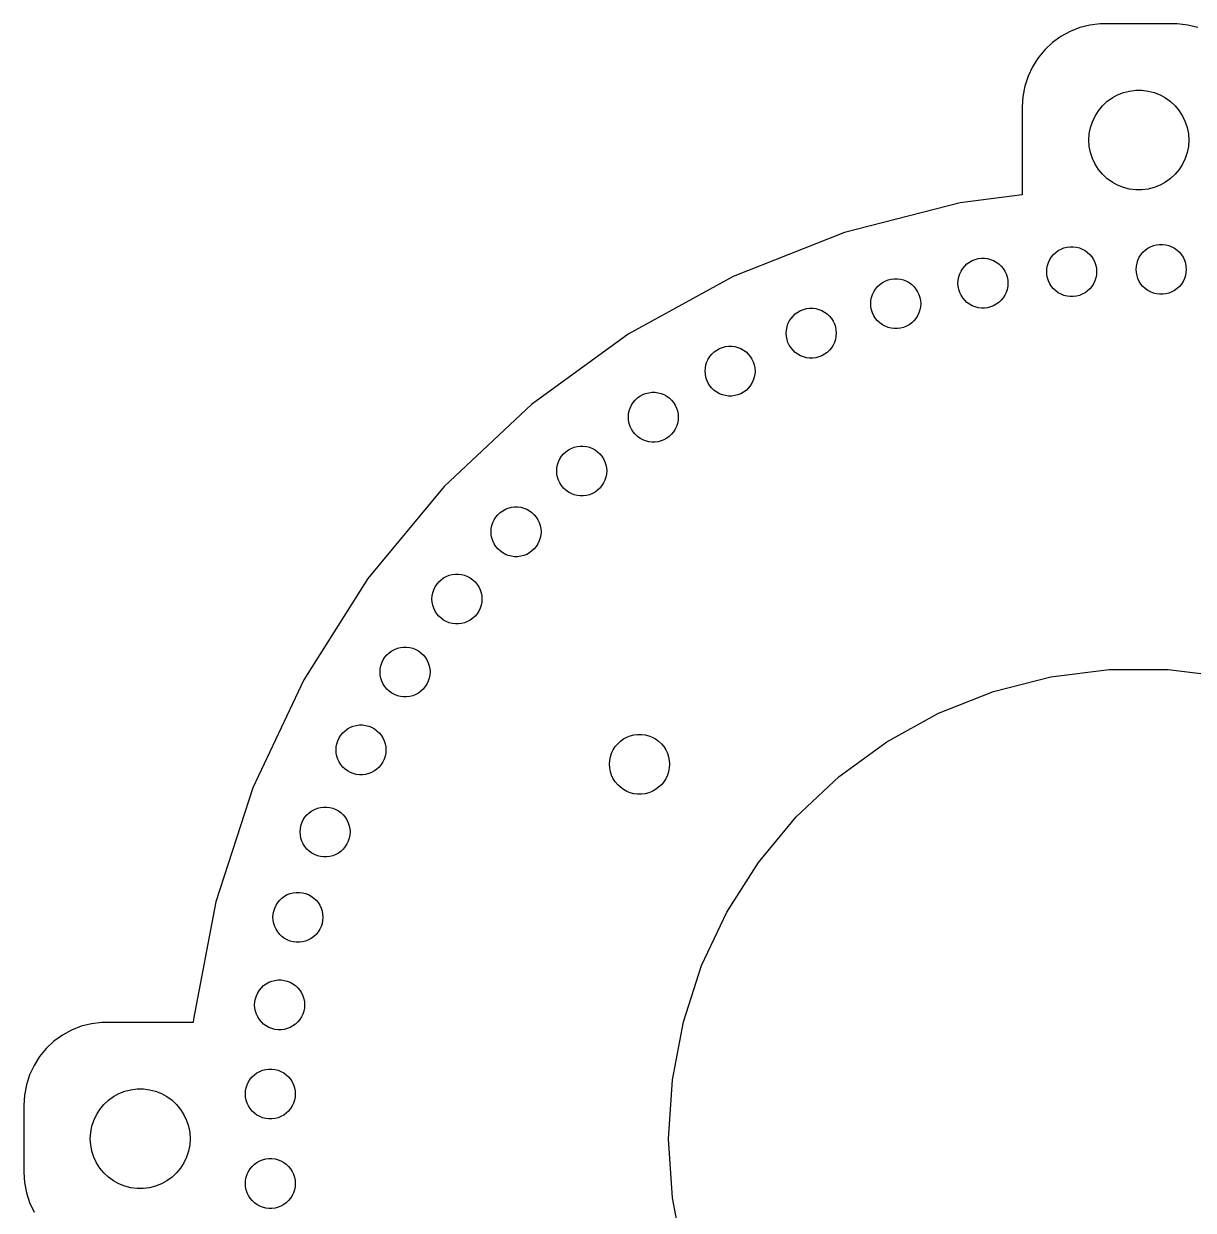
# Model space of a CAD drawing. Header units: metres. Extents: x -67 to 67, y -67 to 67.
# Drawn here: x -67 to 3.3, y -4.3 to 67 of the extents above; entities that cross this region are included whole.
import ezdxf

# ---------------------------------------------------------------- set-up
doc = ezdxf.new("R2010")
doc.units = ezdxf.units.M

msp = doc.modelspace()

# ---------------------------------------------------------------- linework, layer by layer
for p, q in [((-4.12889, 66.5241), (-4.67912, 66.2216)), ((-3.54507, 66.7553), (-4.12889, 66.5241)), ((-2.9369, 66.9114), (-3.54507, 66.7553)), ((-2.31395, 66.9901), (-2.9369, 66.9114)), ((2.31395, 66.9901), (-2.31395, 66.9901)), ((2.9369, 66.9114), (2.31395, 66.9901)), ((3.54507, 66.7553), (2.9369, 66.9114)), ((-5.18712, 65.8526), (-5.64484, 65.4227)), ((-4.67912, 66.2216), (-5.18712, 65.8526)), ((-6.04507, 64.9389), (-6.38153, 64.4088)), ((-5.64484, 65.4227), (-6.04507, 64.9389)), ((-6.38153, 64.4088), (-6.64888, 63.8406)), ((-6.64888, 63.8406), (-6.84291, 63.2434)), ((-6.84291, 63.2434), (-6.96057, 62.6267)), ((-1.27733, 62.7145), (-0.92705, 62.8532)), ((-0.92705, 62.8532), (-0.56213, 62.9469)), ((-0.56213, 62.9469), (-0.18837, 62.9941)), ((-0.18837, 62.9941), (0.18837, 62.9941)), ((0.18837, 62.9941), (0.56213, 62.9469)), ((0.56213, 62.9469), (0.92705, 62.8532)), ((0.92705, 62.8532), (1.27733, 62.7145)), ((-6.96057, 62.6267), (-7, 62)), ((-2.42705, 61.7634), (-2.1869, 62.0536)), ((-2.1869, 62.0536), (-1.91226, 62.3115)), ((-1.91226, 62.3115), (-1.60747, 62.533)), ((-1.60747, 62.533), (-1.27733, 62.7145)), ((1.27733, 62.7145), (1.60747, 62.533)), ((1.60747, 62.533), (1.91226, 62.3115)), ((1.91226, 62.3115), (2.1869, 62.0536)), ((2.1869, 62.0536), (2.42705, 61.7634)), ((-7, 62), (-7, 56.7068)), ((-2.78932, 61.1044), (-2.62891, 61.4453)), ((-2.62891, 61.4453), (-2.42705, 61.7634)), ((2.42705, 61.7634), (2.62891, 61.4453)), ((2.62891, 61.4453), (2.78932, 61.1044)), ((-2.97633, 60.376), (-2.90575, 60.7461)), ((-2.90575, 60.7461), (-2.78932, 61.1044)), ((2.78932, 61.1044), (2.90575, 60.7461)), ((2.90575, 60.7461), (2.97633, 60.376)), ((-3, 60), (-2.97633, 60.376)), ((-2.97633, 59.624), (-3, 60)), ((2.97633, 60.376), (3, 60)), ((3, 60), (2.97633, 59.624)), ((-2.90575, 59.2539), (-2.97633, 59.624)), ((-2.78932, 58.8956), (-2.90575, 59.2539)), ((2.90575, 59.2539), (2.78932, 58.8956)), ((2.97633, 59.624), (2.90575, 59.2539)), ((-2.62891, 58.5547), (-2.78932, 58.8956)), ((-2.42705, 58.2366), (-2.62891, 58.5547)), ((2.62891, 58.5547), (2.42705, 58.2366)), ((2.78932, 58.8956), (2.62891, 58.5547)), ((-2.1869, 57.9464), (-2.42705, 58.2366)), ((-1.91226, 57.6885), (-2.1869, 57.9464)), ((2.1869, 57.9464), (1.91226, 57.6885)), ((2.42705, 58.2366), (2.1869, 57.9464)), ((-1.60747, 57.467), (-1.91226, 57.6885)), ((-1.27733, 57.2855), (-1.60747, 57.467)), ((-0.92705, 57.1468), (-1.27733, 57.2855)), ((-0.56213, 57.0531), (-0.92705, 57.1468)), ((-0.18837, 57.0059), (-0.56213, 57.0531)), ((0.56213, 57.0531), (0.18837, 57.0059)), ((0.92705, 57.1468), (0.56213, 57.0531)), ((1.27733, 57.2855), (0.92705, 57.1468)), ((1.60747, 57.467), (1.27733, 57.2855)), ((1.91226, 57.6885), (1.60747, 57.467)), ((-7, 56.7068), (-10.7276, 56.2359)), ((0.18837, 57.0059), (-0.18837, 57.0059)), ((-10.7276, 56.2359), (-17.6912, 54.448)), ((-17.6912, 54.448), (-24.3759, 51.8013)), ((-4.67108, 53.4514), (-4.49594, 53.5208)), ((-4.49594, 53.5208), (-4.31348, 53.5676)), ((-4.31348, 53.5676), (-4.1266, 53.5912)), ((-4.1266, 53.5912), (-3.93822, 53.5912)), ((-3.93822, 53.5912), (-3.75134, 53.5676)), ((-3.75134, 53.5676), (-3.56888, 53.5208)), ((-3.56888, 53.5208), (-3.39374, 53.4514)), ((0.38919, 53.3884), (0.54158, 53.4992)), ((0.54158, 53.4992), (0.70665, 53.5899)), ((0.70665, 53.5899), (0.88179, 53.6593)), ((0.88179, 53.6593), (1.06425, 53.7061)), ((1.06425, 53.7061), (1.25113, 53.7297)), ((1.25113, 53.7297), (1.43951, 53.7297)), ((1.43951, 53.7297), (1.62639, 53.7061)), ((1.62639, 53.7061), (1.80885, 53.6593)), ((1.80885, 53.6593), (1.98399, 53.5899)), ((1.98399, 53.5899), (2.14906, 53.4992)), ((2.14906, 53.4992), (2.30145, 53.3884)), ((-10.1712, 52.6699), (-10.0061, 52.7607)), ((-10.0061, 52.7607), (-9.83093, 52.83)), ((-9.83093, 52.83), (-9.64848, 52.8769)), ((-9.64848, 52.8769), (-9.46159, 52.9005)), ((-9.46159, 52.9005), (-9.27322, 52.9005)), ((-9.27322, 52.9005), (-9.08633, 52.8769)), ((-9.08633, 52.8769), (-8.90388, 52.83)), ((-8.90388, 52.83), (-8.72874, 52.7607)), ((-8.72874, 52.7607), (-8.56367, 52.6699)), ((-5.42708, 52.6463), (-5.34686, 52.8168)), ((-5.34686, 52.8168), (-5.24594, 52.9758)), ((-5.24594, 52.9758), (-5.12587, 53.121)), ((-5.12587, 53.121), (-4.98854, 53.2499)), ((-4.98854, 53.2499), (-4.83615, 53.3607)), ((-4.83615, 53.3607), (-4.67108, 53.4514)), ((-3.39374, 53.4514), (-3.22867, 53.3607)), ((-3.22867, 53.3607), (-3.07628, 53.2499)), ((-3.07628, 53.2499), (-2.93896, 53.121)), ((-2.93896, 53.121), (-2.81888, 52.9758)), ((-2.81888, 52.9758), (-2.71796, 52.8168)), ((-2.71796, 52.8168), (-2.63774, 52.6463)), ((-0.10754, 52.6057), (-0.04933, 52.7849)), ((-0.04933, 52.7849), (0.03085, 52.9553)), ((0.03085, 52.9553), (0.13179, 53.1143)), ((0.13179, 53.1143), (0.25186, 53.2595)), ((0.25186, 53.2595), (0.38919, 53.3884)), ((2.30145, 53.3884), (2.43877, 53.2595)), ((2.43877, 53.2595), (2.55885, 53.1143)), ((2.55885, 53.1143), (2.65977, 52.9553)), ((2.65977, 52.9553), (2.73999, 52.7849)), ((2.73999, 52.7849), (2.7982, 52.6057)), ((-10.7621, 51.9556), (-10.6819, 52.1261)), ((-10.6819, 52.1261), (-10.5809, 52.2851)), ((-10.5809, 52.2851), (-10.4609, 52.4303)), ((-10.4609, 52.4303), (-10.3235, 52.5592)), ((-10.3235, 52.5592), (-10.1712, 52.6699)), ((-8.56367, 52.6699), (-8.41127, 52.5592)), ((-8.41127, 52.5592), (-8.27396, 52.4303)), ((-8.27396, 52.4303), (-8.15388, 52.2851)), ((-8.15388, 52.2851), (-8.05295, 52.1261)), ((-8.05295, 52.1261), (-7.97275, 51.9556)), ((-5.53241, 52.0942), (-5.52058, 52.2822)), ((-5.52058, 51.9062), (-5.53241, 52.0942)), ((-5.52058, 52.2822), (-5.48529, 52.4672)), ((-5.48529, 52.4672), (-5.42708, 52.6463)), ((-2.63774, 52.6463), (-2.57953, 52.4672)), ((-2.57953, 52.4672), (-2.54424, 52.2822)), ((-2.54424, 52.2822), (-2.53241, 52.0942)), ((-2.53241, 52.0942), (-2.54424, 51.9062)), ((-0.15466, 52.2327), (-0.14284, 52.4207)), ((-0.14284, 52.0447), (-0.15466, 52.2327)), ((-0.14284, 52.4207), (-0.10754, 52.6057)), ((-0.10754, 51.8596), (-0.14284, 52.0447)), ((2.7982, 52.6057), (2.8335, 52.4207)), ((2.8335, 52.0447), (2.7982, 51.8596)), ((2.8335, 52.4207), (2.84532, 52.2327)), ((2.84532, 52.2327), (2.8335, 52.0447)), ((-24.3759, 51.8013), (-30.6761, 48.3378)), ((-15.5592, 51.3236), (-15.4069, 51.4343)), ((-15.4069, 51.4343), (-15.2418, 51.5251)), ((-15.2418, 51.5251), (-15.0666, 51.5944)), ((-15.0666, 51.5944), (-14.8842, 51.6413)), ((-14.8842, 51.6413), (-14.6973, 51.6649)), ((-14.6973, 51.6649), (-14.5089, 51.6649)), ((-14.5089, 51.6649), (-14.3221, 51.6413)), ((-14.3221, 51.6413), (-14.1396, 51.5944)), ((-14.1396, 51.5944), (-13.9644, 51.5251)), ((-13.9644, 51.5251), (-13.7994, 51.4343)), ((-13.7994, 51.4343), (-13.647, 51.3236)), ((-10.8674, 51.4034), (-10.8556, 51.5914)), ((-10.8556, 51.2154), (-10.8674, 51.4034)), ((-10.8556, 51.5914), (-10.8203, 51.7765)), ((-10.8203, 51.7765), (-10.7621, 51.9556)), ((-7.97275, 51.9556), (-7.91454, 51.7765)), ((-7.91454, 51.7765), (-7.87924, 51.5914)), ((-7.87924, 51.5914), (-7.86742, 51.4034)), ((-7.86742, 51.4034), (-7.87924, 51.2154)), ((-5.48529, 51.7211), (-5.52058, 51.9062)), ((-5.42708, 51.542), (-5.48529, 51.7211)), ((-5.34686, 51.3715), (-5.42708, 51.542)), ((-5.24594, 51.2125), (-5.34686, 51.3715)), ((-2.71796, 51.3715), (-2.81888, 51.2125)), ((-2.63774, 51.542), (-2.71796, 51.3715)), ((-2.57953, 51.7211), (-2.63774, 51.542)), ((-2.54424, 51.9062), (-2.57953, 51.7211)), ((-0.04933, 51.6805), (-0.10754, 51.8596)), ((0.03085, 51.51), (-0.04933, 51.6805)), ((0.13179, 51.351), (0.03085, 51.51)), ((0.25186, 51.2059), (0.13179, 51.351)), ((2.55885, 51.351), (2.43877, 51.2059)), ((2.65977, 51.51), (2.55885, 51.351)), ((2.73999, 51.6805), (2.65977, 51.51)), ((2.7982, 51.8596), (2.73999, 51.6805)), ((-16.056, 50.5409), (-15.9978, 50.72)), ((-15.9978, 50.72), (-15.9176, 50.8905)), ((-15.9176, 50.8905), (-15.8166, 51.0495)), ((-15.8166, 51.0495), (-15.6966, 51.1946)), ((-15.6966, 51.1946), (-15.5592, 51.3236)), ((-13.647, 51.3236), (-13.5097, 51.1946)), ((-13.5097, 51.1946), (-13.3896, 51.0495)), ((-13.3896, 51.0495), (-13.2887, 50.8905)), ((-13.2887, 50.8905), (-13.2085, 50.72)), ((-13.2085, 50.72), (-13.1502, 50.5409)), ((-10.8203, 51.0304), (-10.8556, 51.2154)), ((-10.7621, 50.8513), (-10.8203, 51.0304)), ((-10.6819, 50.6808), (-10.7621, 50.8513)), ((-10.5809, 50.5218), (-10.6819, 50.6808)), ((-8.05295, 50.6808), (-8.15388, 50.5218)), ((-7.97275, 50.8513), (-8.05295, 50.6808)), ((-7.91454, 51.0304), (-7.97275, 50.8513)), ((-7.87924, 51.2154), (-7.91454, 51.0304)), ((-5.12587, 51.0673), (-5.24594, 51.2125)), ((-4.98854, 50.9384), (-5.12587, 51.0673)), ((-4.83615, 50.8277), (-4.98854, 50.9384)), ((-4.67108, 50.7369), (-4.83615, 50.8277)), ((-4.49594, 50.6676), (-4.67108, 50.7369)), ((-4.31348, 50.6207), (-4.49594, 50.6676)), ((-4.1266, 50.5971), (-4.31348, 50.6207)), ((-3.75134, 50.6207), (-3.93822, 50.5971)), ((-3.56888, 50.6676), (-3.75134, 50.6207)), ((-3.39374, 50.7369), (-3.56888, 50.6676)), ((-3.22867, 50.8277), (-3.39374, 50.7369)), ((-3.07628, 50.9384), (-3.22867, 50.8277)), ((-2.93896, 51.0673), (-3.07628, 50.9384)), ((-2.81888, 51.2125), (-2.93896, 51.0673)), ((0.38919, 51.0769), (0.25186, 51.2059)), ((0.54158, 50.9662), (0.38919, 51.0769)), ((0.70665, 50.8754), (0.54158, 50.9662)), ((0.88179, 50.8061), (0.70665, 50.8754)), ((1.06425, 50.7592), (0.88179, 50.8061)), ((1.25113, 50.7356), (1.06425, 50.7592)), ((1.43951, 50.7356), (1.25113, 50.7356)), ((1.62639, 50.7592), (1.43951, 50.7356)), ((1.80885, 50.8061), (1.62639, 50.7592)), ((1.98399, 50.8754), (1.80885, 50.8061)), ((2.14906, 50.9662), (1.98399, 50.8754)), ((2.30145, 51.0769), (2.14906, 50.9662)), ((2.43877, 51.2059), (2.30145, 51.0769)), ((-16.1031, 50.1678), (-16.0913, 50.3558)), ((-16.0913, 49.9798), (-16.1031, 50.1678)), ((-16.0913, 50.3558), (-16.056, 50.5409)), ((-16.056, 49.7948), (-16.0913, 49.9798)), ((-13.1502, 50.5409), (-13.1149, 50.3558)), ((-13.1149, 49.9798), (-13.1502, 49.7948)), ((-13.1149, 50.3558), (-13.1031, 50.1678)), ((-13.1031, 50.1678), (-13.1149, 49.9798)), ((-10.4609, 50.3766), (-10.5809, 50.5218)), ((-10.3235, 50.2477), (-10.4609, 50.3766)), ((-10.1712, 50.1369), (-10.3235, 50.2477)), ((-10.0061, 50.0462), (-10.1712, 50.1369)), ((-9.83093, 49.9769), (-10.0061, 50.0462)), ((-9.64848, 49.93), (-9.83093, 49.9769)), ((-9.46159, 49.9064), (-9.64848, 49.93)), ((-9.27322, 49.9064), (-9.46159, 49.9064)), ((-9.08633, 49.93), (-9.27322, 49.9064)), ((-8.90388, 49.9769), (-9.08633, 49.93)), ((-8.72874, 50.0462), (-8.90388, 49.9769)), ((-8.56367, 50.1369), (-8.72874, 50.0462)), ((-8.41127, 50.2477), (-8.56367, 50.1369)), ((-8.27396, 50.3766), (-8.41127, 50.2477)), ((-8.15388, 50.5218), (-8.27396, 50.3766)), ((-3.93822, 50.5971), (-4.1266, 50.5971)), ((-20.9985, 49.123), (-20.8976, 49.2821)), ((-20.8976, 49.2821), (-20.7775, 49.4272)), ((-20.7775, 49.4272), (-20.6402, 49.5562)), ((-20.6402, 49.5562), (-20.4878, 49.6669)), ((-20.4878, 49.6669), (-20.3227, 49.7577)), ((-20.3227, 49.7577), (-20.1476, 49.827)), ((-20.1476, 49.827), (-19.9651, 49.8739)), ((-19.9651, 49.8739), (-19.7782, 49.8975)), ((-19.7782, 49.8975), (-19.5898, 49.8975)), ((-19.5898, 49.8975), (-19.403, 49.8739)), ((-19.403, 49.8739), (-19.2205, 49.827)), ((-19.2205, 49.827), (-19.0454, 49.7577)), ((-19.0454, 49.7577), (-18.8803, 49.6669)), ((-18.8803, 49.6669), (-18.7279, 49.5562)), ((-18.7279, 49.5562), (-18.5906, 49.4272)), ((-18.5906, 49.4272), (-18.4705, 49.2821)), ((-18.4705, 49.2821), (-18.3696, 49.123)), ((-15.9978, 49.6156), (-16.056, 49.7948)), ((-15.9176, 49.4452), (-15.9978, 49.6156)), ((-15.8166, 49.2861), (-15.9176, 49.4452)), ((-15.6966, 49.141), (-15.8166, 49.2861)), ((-13.3896, 49.2861), (-13.5097, 49.141)), ((-13.2887, 49.4452), (-13.3896, 49.2861)), ((-13.2085, 49.6156), (-13.2887, 49.4452)), ((-13.1502, 49.7948), (-13.2085, 49.6156)), ((-21.184, 48.4004), (-21.1722, 48.5884)), ((-21.1722, 48.5884), (-21.1369, 48.7735)), ((-21.1369, 48.7735), (-21.0787, 48.9526)), ((-21.0787, 48.9526), (-20.9985, 49.123)), ((-18.3696, 49.123), (-18.2894, 48.9526)), ((-18.2894, 48.9526), (-18.2312, 48.7735)), ((-18.2312, 48.7735), (-18.1958, 48.5884)), ((-18.1958, 48.5884), (-18.184, 48.4004)), ((-15.5592, 49.0121), (-15.6966, 49.141)), ((-15.4069, 48.9013), (-15.5592, 49.0121)), ((-15.2418, 48.8106), (-15.4069, 48.9013)), ((-15.0666, 48.7412), (-15.2418, 48.8106)), ((-14.8842, 48.6944), (-15.0666, 48.7412)), ((-14.6973, 48.6708), (-14.8842, 48.6944)), ((-14.5089, 48.6708), (-14.6973, 48.6708)), ((-14.3221, 48.6944), (-14.5089, 48.6708)), ((-14.1396, 48.7412), (-14.3221, 48.6944)), ((-13.9644, 48.8106), (-14.1396, 48.7412)), ((-13.7994, 48.9013), (-13.9644, 48.8106)), ((-13.647, 49.0121), (-13.7994, 48.9013)), ((-13.5097, 49.141), (-13.647, 49.0121)), ((-30.6761, 48.3378), (-36.4925, 44.1119)), ((-21.1722, 48.2124), (-21.184, 48.4004)), ((-21.1369, 48.0274), (-21.1722, 48.2124)), ((-21.0787, 47.8482), (-21.1369, 48.0274)), ((-20.9985, 47.6778), (-21.0787, 47.8482)), ((-18.2894, 47.8482), (-18.3696, 47.6778)), ((-18.2312, 48.0274), (-18.2894, 47.8482)), ((-18.1958, 48.2124), (-18.2312, 48.0274)), ((-18.184, 48.4004), (-18.1958, 48.2124)), ((-25.7698, 47.0016), (-25.6497, 47.1468)), ((-25.6497, 47.1468), (-25.5124, 47.2757)), ((-25.5124, 47.2757), (-25.36, 47.3865)), ((-25.36, 47.3865), (-25.1949, 47.4772)), ((-25.1949, 47.4772), (-25.0198, 47.5465)), ((-25.0198, 47.5465), (-24.8374, 47.5934)), ((-24.8374, 47.5934), (-24.6505, 47.617)), ((-24.6505, 47.617), (-24.4621, 47.617)), ((-24.4621, 47.617), (-24.2752, 47.5934)), ((-24.2752, 47.5934), (-24.0928, 47.5465)), ((-24.0928, 47.5465), (-23.9176, 47.4772)), ((-23.9176, 47.4772), (-23.7525, 47.3865)), ((-23.7525, 47.3865), (-23.6001, 47.2757)), ((-23.6001, 47.2757), (-23.4628, 47.1468)), ((-23.4628, 47.1468), (-23.3428, 47.0016)), ((-20.8976, 47.5187), (-20.9985, 47.6778)), ((-20.7775, 47.3736), (-20.8976, 47.5187)), ((-20.6402, 47.2446), (-20.7775, 47.3736)), ((-20.4878, 47.1339), (-20.6402, 47.2446)), ((-20.3227, 47.0432), (-20.4878, 47.1339)), ((-18.8803, 47.1339), (-19.0454, 47.0432)), ((-18.7279, 47.2446), (-18.8803, 47.1339)), ((-18.5906, 47.3736), (-18.7279, 47.2446)), ((-18.4705, 47.5187), (-18.5906, 47.3736)), ((-18.3696, 47.6778), (-18.4705, 47.5187)), ((-26.0444, 46.308), (-26.0092, 46.493)), ((-26.0092, 46.493), (-25.9509, 46.6721)), ((-25.9509, 46.6721), (-25.8707, 46.8426)), ((-25.8707, 46.8426), (-25.7698, 47.0016)), ((-23.3428, 47.0016), (-23.2418, 46.8426)), ((-23.2418, 46.8426), (-23.1616, 46.6721)), ((-23.1616, 46.6721), (-23.1034, 46.493)), ((-23.1034, 46.493), (-23.0681, 46.308)), ((-20.1476, 46.9738), (-20.3227, 47.0432)), ((-19.9651, 46.927), (-20.1476, 46.9738)), ((-19.7782, 46.9034), (-19.9651, 46.927)), ((-19.5898, 46.9034), (-19.7782, 46.9034)), ((-19.403, 46.927), (-19.5898, 46.9034)), ((-19.2205, 46.9738), (-19.403, 46.927)), ((-19.0454, 47.0432), (-19.2205, 46.9738)), ((-26.0563, 46.12), (-26.0444, 46.308)), ((-26.0444, 45.932), (-26.0563, 46.12)), ((-26.0092, 45.7469), (-26.0444, 45.932)), ((-25.9509, 45.5678), (-26.0092, 45.7469)), ((-23.1034, 45.7469), (-23.1616, 45.5678)), ((-23.0681, 45.932), (-23.1034, 45.7469)), ((-23.0681, 46.308), (-23.0563, 46.12)), ((-23.0563, 46.12), (-23.0681, 45.932)), ((-25.8707, 45.3973), (-25.9509, 45.5678)), ((-25.7698, 45.2383), (-25.8707, 45.3973)), ((-25.6497, 45.0931), (-25.7698, 45.2383)), ((-25.5124, 44.9642), (-25.6497, 45.0931)), ((-25.36, 44.8535), (-25.5124, 44.9642)), ((-23.6001, 44.9642), (-23.7525, 44.8535)), ((-23.4628, 45.0931), (-23.6001, 44.9642)), ((-23.3428, 45.2383), (-23.4628, 45.0931)), ((-23.2418, 45.3973), (-23.3428, 45.2383)), ((-23.1616, 45.5678), (-23.2418, 45.3973)), ((-30.4827, 44.0732), (-30.3818, 44.2323)), ((-30.3818, 44.2323), (-30.2617, 44.3774)), ((-30.2617, 44.3774), (-30.1244, 44.5064)), ((-30.1244, 44.5064), (-29.972, 44.6171)), ((-29.972, 44.6171), (-29.8069, 44.7079)), ((-29.8069, 44.7079), (-29.6318, 44.7772)), ((-29.6318, 44.7772), (-29.4493, 44.8241)), ((-29.4493, 44.8241), (-29.2624, 44.8477)), ((-29.2624, 44.8477), (-29.074, 44.8477)), ((-29.074, 44.8477), (-28.8872, 44.8241)), ((-28.8872, 44.8241), (-28.7047, 44.7772)), ((-28.7047, 44.7772), (-28.5296, 44.7079)), ((-28.5296, 44.7079), (-28.3645, 44.6171)), ((-28.3645, 44.6171), (-28.2121, 44.5064)), ((-28.2121, 44.5064), (-28.0748, 44.3774)), ((-28.0748, 44.3774), (-27.9547, 44.2323)), ((-27.9547, 44.2323), (-27.8538, 44.0732)), ((-25.1949, 44.7627), (-25.36, 44.8535)), ((-25.0198, 44.6934), (-25.1949, 44.7627)), ((-24.8374, 44.6465), (-25.0198, 44.6934)), ((-24.6505, 44.6229), (-24.8374, 44.6465)), ((-24.4621, 44.6229), (-24.6505, 44.6229)), ((-24.2752, 44.6465), (-24.4621, 44.6229)), ((-24.0928, 44.6934), (-24.2752, 44.6465)), ((-23.9176, 44.7627), (-24.0928, 44.6934)), ((-23.7525, 44.8535), (-23.9176, 44.7627)), ((-36.4925, 44.1119), (-41.7334, 39.1903)), ((-30.6682, 43.3506), (-30.6564, 43.5386)), ((-30.6564, 43.5386), (-30.6211, 43.7236)), ((-30.6211, 43.7236), (-30.5629, 43.9028)), ((-30.5629, 43.9028), (-30.4827, 44.0732)), ((-27.8538, 44.0732), (-27.7736, 43.9028)), ((-27.7736, 43.9028), (-27.7153, 43.7236)), ((-27.7153, 43.7236), (-27.6801, 43.5386)), ((-27.6801, 43.5386), (-27.6682, 43.3506)), ((-30.6564, 43.1626), (-30.6682, 43.3506)), ((-30.6211, 42.9776), (-30.6564, 43.1626)), ((-30.5629, 42.7984), (-30.6211, 42.9776)), ((-30.4827, 42.628), (-30.5629, 42.7984)), ((-27.7736, 42.7984), (-27.8538, 42.628)), ((-27.7153, 42.9776), (-27.7736, 42.7984)), ((-27.6801, 43.1626), (-27.7153, 42.9776)), ((-27.6682, 43.3506), (-27.6801, 43.1626)), ((-30.3818, 42.4689), (-30.4827, 42.628)), ((-30.2617, 42.3238), (-30.3818, 42.4689)), ((-30.1244, 42.1949), (-30.2617, 42.3238)), ((-29.972, 42.0841), (-30.1244, 42.1949)), ((-29.8069, 41.9934), (-29.972, 42.0841)), ((-28.3645, 42.0841), (-28.5296, 41.9934)), ((-28.2121, 42.1949), (-28.3645, 42.0841)), ((-28.0748, 42.3238), (-28.2121, 42.1949)), ((-27.9547, 42.4689), (-28.0748, 42.3238)), ((-27.8538, 42.628), (-27.9547, 42.4689)), ((-34.4271, 41.2775), (-34.2747, 41.3882)), ((-34.2747, 41.3882), (-34.1096, 41.479)), ((-34.1096, 41.479), (-33.9345, 41.5483)), ((-33.9345, 41.5483), (-33.7521, 41.5952)), ((-33.7521, 41.5952), (-33.5652, 41.6188)), ((-33.5652, 41.6188), (-33.3768, 41.6188)), ((-33.3768, 41.6188), (-33.1899, 41.5952)), ((-33.1899, 41.5952), (-33.0075, 41.5483)), ((-33.0075, 41.5483), (-32.8323, 41.479)), ((-32.8323, 41.479), (-32.6673, 41.3882)), ((-32.6673, 41.3882), (-32.5148, 41.2775)), ((-29.6318, 41.924), (-29.8069, 41.9934)), ((-29.4493, 41.8772), (-29.6318, 41.924)), ((-29.2624, 41.8536), (-29.4493, 41.8772)), ((-29.074, 41.8536), (-29.2624, 41.8536)), ((-28.8872, 41.8772), (-29.074, 41.8536)), ((-28.7047, 41.924), (-28.8872, 41.8772)), ((-28.5296, 41.9934), (-28.7047, 41.924)), ((-34.9239, 40.4948), (-34.8656, 40.6739)), ((-34.8656, 40.6739), (-34.7854, 40.8444)), ((-34.7854, 40.8444), (-34.6845, 41.0034)), ((-34.6845, 41.0034), (-34.5644, 41.1486)), ((-34.5644, 41.1486), (-34.4271, 41.2775)), ((-32.5148, 41.2775), (-32.3775, 41.1486)), ((-32.3775, 41.1486), (-32.2575, 41.0034)), ((-32.2575, 41.0034), (-32.1565, 40.8444)), ((-32.1565, 40.8444), (-32.0763, 40.6739)), ((-32.0763, 40.6739), (-32.0181, 40.4948)), ((-34.971, 40.1217), (-34.9592, 40.3098)), ((-34.9592, 39.9337), (-34.971, 40.1217)), ((-34.9592, 40.3098), (-34.9239, 40.4948)), ((-34.9239, 39.7487), (-34.9592, 39.9337)), ((-32.0181, 40.4948), (-31.9828, 40.3098)), ((-31.9828, 39.9337), (-32.0181, 39.7487)), ((-31.9828, 40.3098), (-31.971, 40.1217)), ((-31.971, 40.1217), (-31.9828, 39.9337)), ((-34.8656, 39.5696), (-34.9239, 39.7487)), ((-34.7854, 39.3991), (-34.8656, 39.5696)), ((-34.6845, 39.2401), (-34.7854, 39.3991)), ((-34.5644, 39.0949), (-34.6845, 39.2401)), ((-32.2575, 39.2401), (-32.3775, 39.0949)), ((-32.1565, 39.3991), (-32.2575, 39.2401)), ((-32.0763, 39.5696), (-32.1565, 39.3991)), ((-32.0181, 39.7487), (-32.0763, 39.5696)), ((-41.7334, 39.1903), (-46.3162, 33.6507)), ((-34.4271, 38.966), (-34.5644, 39.0949)), ((-34.2747, 38.8553), (-34.4271, 38.966)), ((-34.1096, 38.7645), (-34.2747, 38.8553)), ((-33.9345, 38.6952), (-34.1096, 38.7645)), ((-33.7521, 38.6483), (-33.9345, 38.6952)), ((-33.5652, 38.6247), (-33.7521, 38.6483)), ((-33.3768, 38.6247), (-33.5652, 38.6247)), ((-33.1899, 38.6483), (-33.3768, 38.6247)), ((-33.0075, 38.6952), (-33.1899, 38.6483)), ((-32.8323, 38.7645), (-33.0075, 38.6952)), ((-32.6673, 38.8553), (-32.8323, 38.7645)), ((-32.5148, 38.966), (-32.6673, 38.8553)), ((-32.3775, 39.0949), (-32.5148, 38.966)), ((-38.2227, 37.7341), (-38.0576, 37.8248)), ((-38.0576, 37.8248), (-37.8825, 37.8942)), ((-37.8825, 37.8942), (-37.7, 37.941)), ((-37.7, 37.941), (-37.5131, 37.9646)), ((-37.5131, 37.9646), (-37.3248, 37.9646)), ((-37.3248, 37.9646), (-37.1379, 37.941)), ((-37.1379, 37.941), (-36.9554, 37.8942)), ((-36.9554, 37.8942), (-36.7803, 37.8248)), ((-36.7803, 37.8248), (-36.6152, 37.7341)), ((-38.8136, 37.0198), (-38.7334, 37.1902)), ((-38.7334, 37.1902), (-38.6325, 37.3493)), ((-38.6325, 37.3493), (-38.5124, 37.4944)), ((-38.5124, 37.4944), (-38.3751, 37.6234)), ((-38.3751, 37.6234), (-38.2227, 37.7341)), ((-36.6152, 37.7341), (-36.4628, 37.6234)), ((-36.4628, 37.6234), (-36.3255, 37.4944)), ((-36.3255, 37.4944), (-36.2054, 37.3493)), ((-36.2054, 37.3493), (-36.1045, 37.1902)), ((-36.1045, 37.1902), (-36.0243, 37.0198)), ((-38.9189, 36.4676), (-38.9071, 36.6556)), ((-38.9071, 36.2796), (-38.9189, 36.4676)), ((-38.9071, 36.6556), (-38.8718, 36.8406)), ((-38.8718, 36.8406), (-38.8136, 37.0198)), ((-36.0243, 37.0198), (-35.9661, 36.8406)), ((-35.9661, 36.8406), (-35.9308, 36.6556)), ((-35.9308, 36.6556), (-35.9189, 36.4676)), ((-35.9189, 36.4676), (-35.9308, 36.2796)), ((-38.8718, 36.0945), (-38.9071, 36.2796)), ((-38.8136, 35.9154), (-38.8718, 36.0945)), ((-38.7334, 35.7449), (-38.8136, 35.9154)), ((-38.6325, 35.5859), (-38.7334, 35.7449)), ((-36.1045, 35.7449), (-36.2054, 35.5859)), ((-36.0243, 35.9154), (-36.1045, 35.7449)), ((-35.9661, 36.0945), (-36.0243, 35.9154)), ((-35.9308, 36.2796), (-35.9661, 36.0945)), ((-38.5124, 35.4408), (-38.6325, 35.5859)), ((-38.3751, 35.3118), (-38.5124, 35.4408)), ((-38.2227, 35.2011), (-38.3751, 35.3118)), ((-38.0576, 35.1103), (-38.2227, 35.2011)), ((-37.8825, 35.041), (-38.0576, 35.1103)), ((-37.7, 34.9941), (-37.8825, 35.041)), ((-37.5131, 34.9705), (-37.7, 34.9941)), ((-37.3248, 34.9705), (-37.5131, 34.9705)), ((-37.1379, 34.9941), (-37.3248, 34.9705)), ((-36.9554, 35.041), (-37.1379, 34.9941)), ((-36.7803, 35.1103), (-36.9554, 35.041)), ((-36.6152, 35.2011), (-36.7803, 35.1103)), ((-36.4628, 35.3118), (-36.6152, 35.2011)), ((-36.3255, 35.4408), (-36.4628, 35.3118)), ((-36.2054, 35.5859), (-36.3255, 35.4408)), ((-46.3162, 33.6507), (-50.1685, 27.5804)), ((-42.0637, 33.4537), (-41.9264, 33.5826)), ((-41.9264, 33.5826), (-41.774, 33.6933)), ((-41.774, 33.6933), (-41.6089, 33.7841)), ((-41.6089, 33.7841), (-41.4338, 33.8534)), ((-41.4338, 33.8534), (-41.2513, 33.9003)), ((-41.2513, 33.9003), (-41.0644, 33.9239)), ((-41.0644, 33.9239), (-40.8761, 33.9239)), ((-40.8761, 33.9239), (-40.6892, 33.9003)), ((-40.6892, 33.9003), (-40.5067, 33.8534)), ((-40.5067, 33.8534), (-40.3316, 33.7841)), ((-40.3316, 33.7841), (-40.1665, 33.6933)), ((-40.1665, 33.6933), (-40.0141, 33.5826)), ((-40.0141, 33.5826), (-39.8768, 33.4537)), ((-42.4584, 32.6148), (-42.4231, 32.7999)), ((-42.4231, 32.7999), (-42.3649, 32.979)), ((-42.3649, 32.979), (-42.2847, 33.1495)), ((-42.2847, 33.1495), (-42.1838, 33.3085)), ((-42.1838, 33.3085), (-42.0637, 33.4537)), ((-39.8768, 33.4537), (-39.7567, 33.3085)), ((-39.7567, 33.3085), (-39.6558, 33.1495)), ((-39.6558, 33.1495), (-39.5756, 32.979)), ((-39.5756, 32.979), (-39.5174, 32.7999)), ((-39.5174, 32.7999), (-39.4821, 32.6148)), ((-42.4703, 32.4268), (-42.4584, 32.6148)), ((-42.4584, 32.2388), (-42.4703, 32.4268)), ((-42.4231, 32.0538), (-42.4584, 32.2388)), ((-39.4821, 32.2388), (-39.5174, 32.0538)), ((-39.4821, 32.6148), (-39.4703, 32.4268)), ((-39.4703, 32.4268), (-39.4821, 32.2388)), ((-42.3649, 31.8746), (-42.4231, 32.0538)), ((-42.2847, 31.7042), (-42.3649, 31.8746)), ((-42.1838, 31.5452), (-42.2847, 31.7042)), ((-42.0637, 31.4), (-42.1838, 31.5452)), ((-41.9264, 31.2711), (-42.0637, 31.4)), ((-39.8768, 31.4), (-40.0141, 31.2711)), ((-39.7567, 31.5452), (-39.8768, 31.4)), ((-39.6558, 31.7042), (-39.7567, 31.5452)), ((-39.5756, 31.8746), (-39.6558, 31.7042)), ((-39.5174, 32.0538), (-39.5756, 31.8746)), ((-41.774, 31.1603), (-41.9264, 31.2711)), ((-41.6089, 31.0696), (-41.774, 31.1603)), ((-41.4338, 31.0003), (-41.6089, 31.0696)), ((-41.2513, 30.9534), (-41.4338, 31.0003)), ((-41.0644, 30.9298), (-41.2513, 30.9534)), ((-40.8761, 30.9298), (-41.0644, 30.9298)), ((-40.6892, 30.9534), (-40.8761, 30.9298)), ((-40.5067, 31.0003), (-40.6892, 30.9534)), ((-40.3316, 31.0696), (-40.5067, 31.0003)), ((-40.1665, 31.1603), (-40.3316, 31.0696)), ((-40.0141, 31.2711), (-40.1665, 31.1603)), ((-45.0434, 29.1981), (-44.891, 29.3089)), ((-44.891, 29.3089), (-44.7259, 29.3996)), ((-44.7259, 29.3996), (-44.5508, 29.4689)), ((-44.5508, 29.4689), (-44.3683, 29.5158)), ((-44.3683, 29.5158), (-44.1815, 29.5394)), ((-44.1815, 29.5394), (-43.9931, 29.5394)), ((-43.9931, 29.5394), (-43.8062, 29.5158)), ((-43.8062, 29.5158), (-43.6237, 29.4689)), ((-43.6237, 29.4689), (-43.4486, 29.3996)), ((-43.4486, 29.3996), (-43.2835, 29.3089)), ((-43.2835, 29.3089), (-43.1311, 29.1981)), ((-45.5401, 28.4154), (-45.4819, 28.5946)), ((-45.4819, 28.5946), (-45.4017, 28.765)), ((-45.4017, 28.765), (-45.3008, 28.924)), ((-45.3008, 28.924), (-45.1807, 29.0692)), ((-45.1807, 29.0692), (-45.0434, 29.1981)), ((-43.1311, 29.1981), (-42.9938, 29.0692)), ((-42.9938, 29.0692), (-42.8737, 28.924)), ((-42.8737, 28.924), (-42.7728, 28.765)), ((-42.7728, 28.765), (-42.6926, 28.5946)), ((-42.6926, 28.5946), (-42.6344, 28.4154)), ((-45.5873, 28.0424), (-45.5754, 28.2304)), ((-45.5754, 27.8544), (-45.5873, 28.0424)), ((-45.5754, 28.2304), (-45.5401, 28.4154)), ((-45.5401, 27.6693), (-45.5754, 27.8544)), ((-42.6344, 28.4154), (-42.5991, 28.2304)), ((-42.5991, 27.8544), (-42.6344, 27.6693)), ((-42.5991, 28.2304), (-42.5873, 28.0424)), ((-42.5873, 28.0424), (-42.5991, 27.8544)), ((-5.29352, 27.7496), (-1.77382, 28.1942)), ((-1.77382, 28.1942), (1.77382, 28.1942)), ((1.77382, 28.1942), (5.29352, 27.7496)), ((-50.1685, 27.5804), (-53.2297, 21.0751)), ((-45.4819, 27.4902), (-45.5401, 27.6693)), ((-45.4017, 27.3197), (-45.4819, 27.4902)), ((-45.3008, 27.1607), (-45.4017, 27.3197)), ((-45.1807, 27.0155), (-45.3008, 27.1607)), ((-42.8737, 27.1607), (-42.9938, 27.0155)), ((-42.7728, 27.3197), (-42.8737, 27.1607)), ((-42.6926, 27.4902), (-42.7728, 27.3197)), ((-42.6344, 27.6693), (-42.6926, 27.4902)), ((-8.72972, 26.8673), (-5.29352, 27.7496)), ((-45.0434, 26.8866), (-45.1807, 27.0155)), ((-44.891, 26.7759), (-45.0434, 26.8866)), ((-44.7259, 26.6851), (-44.891, 26.7759)), ((-44.5508, 26.6158), (-44.7259, 26.6851)), ((-44.3683, 26.5689), (-44.5508, 26.6158)), ((-44.1815, 26.5453), (-44.3683, 26.5689)), ((-43.9931, 26.5453), (-44.1815, 26.5453)), ((-43.8062, 26.5689), (-43.9931, 26.5453)), ((-43.6237, 26.6158), (-43.8062, 26.5689)), ((-43.4486, 26.6851), (-43.6237, 26.6158)), ((-43.2835, 26.7759), (-43.4486, 26.6851)), ((-43.1311, 26.8866), (-43.2835, 26.7759)), ((-42.9938, 27.0155), (-43.1311, 26.8866)), ((-12.0283, 25.5614), (-8.72972, 26.8673)), ((-15.1371, 23.8523), (-12.0283, 25.5614)), ((-48.0514, 24.0833), (-47.9505, 24.2423)), ((-47.9505, 24.2423), (-47.8304, 24.3875)), ((-47.8304, 24.3875), (-47.6931, 24.5164)), ((-47.6931, 24.5164), (-47.5407, 24.6271)), ((-47.5407, 24.6271), (-47.3756, 24.7179)), ((-47.3756, 24.7179), (-47.2005, 24.7872)), ((-47.2005, 24.7872), (-47.018, 24.8341)), ((-47.018, 24.8341), (-46.8311, 24.8577)), ((-46.8311, 24.8577), (-46.6428, 24.8577)), ((-46.6428, 24.8577), (-46.4559, 24.8341)), ((-46.4559, 24.8341), (-46.2734, 24.7872)), ((-46.2734, 24.7872), (-46.0983, 24.7179)), ((-46.0983, 24.7179), (-45.9332, 24.6271)), ((-45.9332, 24.6271), (-45.7808, 24.5164)), ((-45.7808, 24.5164), (-45.6435, 24.3875)), ((-45.6435, 24.3875), (-45.5234, 24.2423)), ((-45.5234, 24.2423), (-45.4225, 24.0833)), ((-30.5562, 24.2119), (-30.3373, 24.2681)), ((-30.3373, 24.2681), (-30.113, 24.2964)), ((-30.113, 24.2964), (-29.887, 24.2964)), ((-29.887, 24.2964), (-29.6627, 24.2681)), ((-29.6627, 24.2681), (-29.4438, 24.2119)), ((-48.2369, 23.3606), (-48.2251, 23.5486)), ((-48.2251, 23.5486), (-48.1898, 23.7337)), ((-48.1898, 23.7337), (-48.1316, 23.9128)), ((-48.1316, 23.9128), (-48.0514, 24.0833)), ((-45.4225, 24.0833), (-45.3423, 23.9128)), ((-45.3423, 23.9128), (-45.2841, 23.7337)), ((-45.2841, 23.7337), (-45.2488, 23.5486)), ((-45.2488, 23.5486), (-45.2369, 23.3606)), ((-31.5773, 23.3672), (-31.4562, 23.558)), ((-31.4562, 23.558), (-31.3121, 23.7322)), ((-31.3121, 23.7322), (-31.1474, 23.8869)), ((-31.1474, 23.8869), (-30.9645, 24.0198)), ((-30.9645, 24.0198), (-30.7664, 24.1287)), ((-30.7664, 24.1287), (-30.5562, 24.2119)), ((-29.4438, 24.2119), (-29.2336, 24.1287)), ((-29.2336, 24.1287), (-29.0355, 24.0198)), ((-29.0355, 24.0198), (-28.8526, 23.8869)), ((-28.8526, 23.8869), (-28.6879, 23.7322)), ((-28.6879, 23.7322), (-28.5438, 23.558)), ((-28.5438, 23.558), (-28.4226, 23.3672)), ((-18.0072, 21.767), (-15.1371, 23.8523)), ((-48.2251, 23.1726), (-48.2369, 23.3606)), ((-48.1898, 22.9876), (-48.2251, 23.1726)), ((-48.1316, 22.8085), (-48.1898, 22.9876)), ((-45.2841, 22.9876), (-45.3423, 22.8085)), ((-45.2488, 23.1726), (-45.2841, 22.9876)), ((-45.2369, 23.3606), (-45.2488, 23.1726)), ((-31.7858, 22.7256), (-31.7434, 22.9476)), ((-31.7434, 22.9476), (-31.6736, 23.1626)), ((-31.6736, 23.1626), (-31.5773, 23.3672)), ((-28.4226, 23.3672), (-28.3264, 23.1626)), ((-28.3264, 23.1626), (-28.2565, 22.9476)), ((-28.2565, 22.9476), (-28.2142, 22.7256)), ((-48.0514, 22.638), (-48.1316, 22.8085)), ((-47.9505, 22.479), (-48.0514, 22.638)), ((-47.8304, 22.3338), (-47.9505, 22.479)), ((-47.6931, 22.2049), (-47.8304, 22.3338)), ((-47.5407, 22.0941), (-47.6931, 22.2049)), ((-45.7808, 22.2049), (-45.9332, 22.0941)), ((-45.6435, 22.3338), (-45.7808, 22.2049)), ((-45.5234, 22.479), (-45.6435, 22.3338)), ((-45.4225, 22.638), (-45.5234, 22.479)), ((-45.3423, 22.8085), (-45.4225, 22.638)), ((-31.8, 22.5), (-31.7858, 22.7256)), ((-31.7858, 22.2744), (-31.8, 22.5)), ((-31.7434, 22.0524), (-31.7858, 22.2744)), ((-28.2142, 22.2744), (-28.2565, 22.0524)), ((-28.2142, 22.7256), (-28.2, 22.5)), ((-28.2, 22.5), (-28.2142, 22.2744)), ((-47.3756, 22.0034), (-47.5407, 22.0941)), ((-47.2005, 21.9341), (-47.3756, 22.0034)), ((-47.018, 21.8872), (-47.2005, 21.9341)), ((-46.8311, 21.8636), (-47.018, 21.8872)), ((-46.6428, 21.8636), (-46.8311, 21.8636)), ((-46.4559, 21.8872), (-46.6428, 21.8636)), ((-46.2734, 21.9341), (-46.4559, 21.8872)), ((-46.0983, 22.0034), (-46.2734, 21.9341)), ((-45.9332, 22.0941), (-46.0983, 22.0034)), ((-31.6736, 21.8374), (-31.7434, 22.0524)), ((-31.5773, 21.6328), (-31.6736, 21.8374)), ((-31.4562, 21.442), (-31.5773, 21.6328)), ((-31.3121, 21.2678), (-31.4562, 21.442)), ((-28.5438, 21.442), (-28.6879, 21.2678)), ((-28.4226, 21.6328), (-28.5438, 21.442)), ((-28.3264, 21.8374), (-28.4226, 21.6328)), ((-28.2565, 22.0524), (-28.3264, 21.8374)), ((-20.5934, 19.3385), (-18.0072, 21.767)), ((-53.2297, 21.0751), (-55.4514, 14.2375)), ((-31.1474, 21.1131), (-31.3121, 21.2678)), ((-30.9645, 20.9802), (-31.1474, 21.1131)), ((-30.7664, 20.8713), (-30.9645, 20.9802)), ((-30.5562, 20.7881), (-30.7664, 20.8713)), ((-30.3373, 20.7319), (-30.5562, 20.7881)), ((-30.113, 20.7036), (-30.3373, 20.7319)), ((-29.887, 20.7036), (-30.113, 20.7036)), ((-29.6627, 20.7319), (-29.887, 20.7036)), ((-29.4438, 20.7881), (-29.6627, 20.7319)), ((-29.2336, 20.8713), (-29.4438, 20.7881)), ((-29.0355, 20.9802), (-29.2336, 20.8713)), ((-28.8526, 21.1131), (-29.0355, 20.9802)), ((-28.6879, 21.2678), (-28.8526, 21.1131)), ((-50.2057, 19.1539), (-50.1047, 19.313)), ((-50.1047, 19.313), (-49.9846, 19.4581)), ((-49.9846, 19.4581), (-49.8473, 19.5871)), ((-49.8473, 19.5871), (-49.6949, 19.6978)), ((-49.6949, 19.6978), (-49.5299, 19.7885)), ((-49.5299, 19.7885), (-49.3547, 19.8579)), ((-49.3547, 19.8579), (-49.1723, 19.9047)), ((-49.1723, 19.9047), (-48.9854, 19.9283)), ((-48.9854, 19.9283), (-48.797, 19.9283)), ((-48.797, 19.9283), (-48.6101, 19.9047)), ((-48.6101, 19.9047), (-48.4277, 19.8579)), ((-48.4277, 19.8579), (-48.2525, 19.7885)), ((-48.2525, 19.7885), (-48.0875, 19.6978)), ((-48.0875, 19.6978), (-47.9351, 19.5871)), ((-47.9351, 19.5871), (-47.7977, 19.4581)), ((-47.7977, 19.4581), (-47.6777, 19.313)), ((-47.6777, 19.313), (-47.5767, 19.1539)), ((-22.8547, 16.6049), (-20.5934, 19.3385)), ((-50.3912, 18.4313), (-50.3794, 18.6193)), ((-50.3794, 18.6193), (-50.3441, 18.8043)), ((-50.3441, 18.8043), (-50.2859, 18.9835)), ((-50.2859, 18.9835), (-50.2057, 19.1539)), ((-47.5767, 19.1539), (-47.4965, 18.9835)), ((-47.4965, 18.9835), (-47.4383, 18.8043)), ((-47.4383, 18.8043), (-47.403, 18.6193)), ((-47.403, 18.6193), (-47.3912, 18.4313)), ((-50.3794, 18.2433), (-50.3912, 18.4313)), ((-50.3441, 18.0583), (-50.3794, 18.2433)), ((-50.2859, 17.8791), (-50.3441, 18.0583)), ((-50.2057, 17.7087), (-50.2859, 17.8791)), ((-47.4965, 17.8791), (-47.5767, 17.7087)), ((-47.4383, 18.0583), (-47.4965, 17.8791)), ((-47.403, 18.2433), (-47.4383, 18.0583)), ((-47.3912, 18.4313), (-47.403, 18.2433)), ((-50.1047, 17.5496), (-50.2057, 17.7087)), ((-49.9846, 17.4045), (-50.1047, 17.5496)), ((-49.8473, 17.2755), (-49.9846, 17.4045)), ((-49.6949, 17.1648), (-49.8473, 17.2755)), ((-49.5299, 17.0741), (-49.6949, 17.1648)), ((-48.0875, 17.1648), (-48.2525, 17.0741)), ((-47.9351, 17.2755), (-48.0875, 17.1648)), ((-47.7977, 17.4045), (-47.9351, 17.2755)), ((-47.6777, 17.5496), (-47.7977, 17.4045)), ((-47.5767, 17.7087), (-47.6777, 17.5496)), ((-49.3547, 17.0047), (-49.5299, 17.0741)), ((-49.1723, 16.9579), (-49.3547, 17.0047)), ((-48.9854, 16.9342), (-49.1723, 16.9579)), ((-48.797, 16.9342), (-48.9854, 16.9342)), ((-48.6101, 16.9579), (-48.797, 16.9342)), ((-48.4277, 17.0047), (-48.6101, 16.9579)), ((-48.2525, 17.0741), (-48.4277, 17.0047)), ((-24.7557, 13.6095), (-22.8547, 16.6049)), ((-51.7407, 14.1882), (-51.6207, 14.3334)), ((-51.6207, 14.3334), (-51.4833, 14.4623)), ((-51.4833, 14.4623), (-51.3309, 14.573)), ((-51.3309, 14.573), (-51.1659, 14.6638)), ((-51.1659, 14.6638), (-50.9907, 14.7331)), ((-50.9907, 14.7331), (-50.8083, 14.78)), ((-50.8083, 14.78), (-50.6214, 14.8036)), ((-50.6214, 14.8036), (-50.433, 14.8036)), ((-50.433, 14.8036), (-50.2461, 14.78)), ((-50.2461, 14.78), (-50.0637, 14.7331)), ((-50.0637, 14.7331), (-49.8885, 14.6638)), ((-49.8885, 14.6638), (-49.7234, 14.573)), ((-49.7234, 14.573), (-49.5711, 14.4623)), ((-49.5711, 14.4623), (-49.4337, 14.3334)), ((-49.4337, 14.3334), (-49.3137, 14.1882)), ((-55.4514, 14.2375), (-56.7986, 7.17532)), ((-52.0154, 13.4946), (-51.9801, 13.6796)), ((-51.9801, 13.6796), (-51.9219, 13.8587)), ((-51.9219, 13.8587), (-51.8417, 14.0292)), ((-51.8417, 14.0292), (-51.7407, 14.1882)), ((-49.3137, 14.1882), (-49.2127, 14.0292)), ((-49.2127, 14.0292), (-49.1325, 13.8587)), ((-49.1325, 13.8587), (-49.0743, 13.6796)), ((-49.0743, 13.6796), (-49.039, 13.4946)), ((-26.2662, 10.3995), (-24.7557, 13.6095)), ((-52.0272, 13.3066), (-52.0154, 13.4946)), ((-52.0154, 13.1186), (-52.0272, 13.3066)), ((-51.9801, 12.9335), (-52.0154, 13.1186)), ((-51.9219, 12.7544), (-51.9801, 12.9335)), ((-49.0743, 12.9335), (-49.1325, 12.7544)), ((-49.039, 13.1186), (-49.0743, 12.9335)), ((-49.039, 13.4946), (-49.0272, 13.3066)), ((-49.0272, 13.3066), (-49.039, 13.1186)), ((-51.8417, 12.5839), (-51.9219, 12.7544)), ((-51.7407, 12.4249), (-51.8417, 12.5839)), ((-51.6207, 12.2797), (-51.7407, 12.4249)), ((-51.4833, 12.1508), (-51.6207, 12.2797)), ((-51.3309, 12.0401), (-51.4833, 12.1508)), ((-49.5711, 12.1508), (-49.7234, 12.0401)), ((-49.4337, 12.2797), (-49.5711, 12.1508)), ((-49.3137, 12.4249), (-49.4337, 12.2797)), ((-49.2127, 12.5839), (-49.3137, 12.4249)), ((-49.1325, 12.7544), (-49.2127, 12.5839)), ((-51.1659, 11.9493), (-51.3309, 12.0401)), ((-50.9907, 11.88), (-51.1659, 11.9493)), ((-50.8083, 11.8331), (-50.9907, 11.88)), ((-50.6214, 11.8095), (-50.8083, 11.8331)), ((-50.433, 11.8095), (-50.6214, 11.8095)), ((-50.2461, 11.8331), (-50.433, 11.8095)), ((-50.0637, 11.88), (-50.2461, 11.8331)), ((-49.8885, 11.9493), (-50.0637, 11.88)), ((-49.7234, 12.0401), (-49.8885, 11.9493)), ((-27.3625, 7.02548), (-26.2662, 10.3995)), ((-52.5837, 9.19655), (-52.4313, 9.30727)), ((-52.4313, 9.30727), (-52.2663, 9.39801)), ((-52.2663, 9.39801), (-52.0911, 9.46736)), ((-52.0911, 9.46736), (-51.9087, 9.51421)), ((-51.9087, 9.51421), (-51.7218, 9.53781)), ((-51.7218, 9.53781), (-51.5334, 9.53781)), ((-51.5334, 9.53781), (-51.3465, 9.51421)), ((-51.3465, 9.51421), (-51.1641, 9.46736)), ((-51.1641, 9.46736), (-50.9889, 9.39801)), ((-50.9889, 9.39801), (-50.8239, 9.30727)), ((-50.8239, 9.30727), (-50.6714, 9.19655)), ((-53.0805, 8.4138), (-53.0222, 8.59296)), ((-53.0222, 8.59296), (-52.942, 8.76341)), ((-52.942, 8.76341), (-52.8411, 8.92245)), ((-52.8411, 8.92245), (-52.721, 9.0676)), ((-52.721, 9.0676), (-52.5837, 9.19655)), ((-50.6714, 9.19655), (-50.5341, 9.0676)), ((-50.5341, 9.0676), (-50.4141, 8.92245)), ((-50.4141, 8.92245), (-50.3131, 8.76341)), ((-50.3131, 8.76341), (-50.2329, 8.59296)), ((-50.2329, 8.59296), (-50.1747, 8.4138)), ((-53.1276, 8.04077), (-53.1158, 8.22878)), ((-53.1158, 7.85277), (-53.1276, 8.04077)), ((-53.1158, 8.22878), (-53.0805, 8.4138)), ((-53.0805, 7.66774), (-53.1158, 7.85277)), ((-50.1747, 8.4138), (-50.1394, 8.22878)), ((-50.1394, 7.85277), (-50.1747, 7.66774)), ((-50.1394, 8.22878), (-50.1276, 8.04077)), ((-50.1276, 8.04077), (-50.1394, 7.85277)), ((-56.7986, 7.17532), (-56.8102, 6.99013)), ((-53.0222, 7.48859), (-53.0805, 7.66774)), ((-52.942, 7.31815), (-53.0222, 7.48859)), ((-52.8411, 7.1591), (-52.942, 7.31815)), ((-52.721, 7.01396), (-52.8411, 7.1591)), ((-50.4141, 7.1591), (-50.5341, 7.01396)), ((-50.3131, 7.31815), (-50.4141, 7.1591)), ((-50.2329, 7.48859), (-50.3131, 7.31815)), ((-50.1747, 7.66774), (-50.2329, 7.48859)), ((-64.1289, 6.52412), (-64.6791, 6.22163)), ((-63.5451, 6.75528), (-64.1289, 6.52412)), ((-62.9369, 6.91142), (-63.5451, 6.75528)), ((-62.3139, 6.99013), (-62.9369, 6.91142)), ((-56.8102, 6.99013), (-62.3139, 6.99013)), ((-52.5837, 6.88501), (-52.721, 7.01396)), ((-52.4313, 6.77428), (-52.5837, 6.88501)), ((-52.2663, 6.68353), (-52.4313, 6.77428)), ((-52.0911, 6.6142), (-52.2663, 6.68353)), ((-51.9087, 6.56734), (-52.0911, 6.6142)), ((-51.7218, 6.54373), (-51.9087, 6.56734)), ((-51.5334, 6.54373), (-51.7218, 6.54373)), ((-51.3465, 6.56734), (-51.5334, 6.54373)), ((-51.1641, 6.6142), (-51.3465, 6.56734)), ((-50.9889, 6.68353), (-51.1641, 6.6142)), ((-50.8239, 6.77428), (-50.9889, 6.68353)), ((-50.6714, 6.88501), (-50.8239, 6.77428)), ((-50.5341, 7.01396), (-50.6714, 6.88501)), ((-28.0272, 3.54065), (-27.3625, 7.02548)), ((-65.1871, 5.85255), (-65.6448, 5.42273)), ((-64.6791, 6.22163), (-65.1871, 5.85255)), ((-65.6448, 5.42273), (-66.0451, 4.93892)), ((-66.3815, 4.40877), (-66.6489, 3.84062)), ((-66.0451, 4.93892), (-66.3815, 4.40877)), ((-66.6489, 3.84062), (-66.8429, 3.24344)), ((-53.4952, 3.41238), (-53.3942, 3.57144)), ((-53.3942, 3.57144), (-53.2742, 3.71658)), ((-53.2742, 3.71658), (-53.1369, 3.84552)), ((-53.1369, 3.84552), (-52.9845, 3.95625)), ((-52.9845, 3.95625), (-52.8194, 4.047)), ((-52.8194, 4.047), (-52.6442, 4.11635)), ((-52.6442, 4.11635), (-52.4618, 4.16319)), ((-52.4618, 4.16319), (-52.2749, 4.1868)), ((-52.2749, 4.1868), (-52.0865, 4.1868)), ((-52.0865, 4.1868), (-51.8996, 4.16319)), ((-51.8996, 4.16319), (-51.7172, 4.11635)), ((-51.7172, 4.11635), (-51.5421, 4.047)), ((-51.5421, 4.047), (-51.377, 3.95625)), ((-51.377, 3.95625), (-51.2246, 3.84552)), ((-51.2246, 3.84552), (-51.0873, 3.71658)), ((-51.0873, 3.71658), (-50.9672, 3.57144)), ((-50.9672, 3.57144), (-50.8663, 3.41238)), ((-66.8429, 3.24344), (-66.9606, 2.62666)), ((-61.2773, 2.71448), (-60.927, 2.85316)), ((-60.927, 2.85316), (-60.5621, 2.94685)), ((-60.5621, 2.94685), (-60.1884, 2.99408)), ((-60.1884, 2.99408), (-59.8116, 2.99408)), ((-59.8116, 2.99408), (-59.4379, 2.94685)), ((-59.4379, 2.94685), (-59.0729, 2.85316)), ((-59.0729, 2.85316), (-58.7227, 2.71448)), ((-53.6807, 2.68976), (-53.6689, 2.87776)), ((-53.6689, 2.87776), (-53.6336, 3.06279)), ((-53.6336, 3.06279), (-53.5754, 3.24194)), ((-53.5754, 3.24194), (-53.4952, 3.41238)), ((-50.8663, 3.41238), (-50.7861, 3.24194)), ((-50.7861, 3.24194), (-50.7278, 3.06279)), ((-50.7278, 3.06279), (-50.6926, 2.87776)), ((-50.6926, 2.87776), (-50.6807, 2.68976)), ((-28.25, 0), (-28.0272, 3.54065)), ((-66.9606, 2.62666), (-67, 2)), ((-62.1869, 2.05363), (-61.9123, 2.31154)), ((-61.9123, 2.31154), (-61.6075, 2.53297)), ((-61.6075, 2.53297), (-61.2773, 2.71448)), ((-58.7227, 2.71448), (-58.3925, 2.53297)), ((-58.3925, 2.53297), (-58.0877, 2.31154)), ((-58.0877, 2.31154), (-57.8131, 2.05363)), ((-53.6689, 2.50175), (-53.6807, 2.68976)), ((-53.6336, 2.31673), (-53.6689, 2.50175)), ((-53.5754, 2.13757), (-53.6336, 2.31673)), ((-50.7278, 2.31673), (-50.7861, 2.13757)), ((-50.6926, 2.50175), (-50.7278, 2.31673)), ((-50.6807, 2.68976), (-50.6926, 2.50175)), ((-67, 2), (-67, -2)), ((-62.7893, 1.10437), (-62.6289, 1.44525)), ((-62.6289, 1.44525), (-62.427, 1.76335)), ((-62.427, 1.76335), (-62.1869, 2.05363)), ((-57.8131, 2.05363), (-57.5729, 1.76335)), ((-57.5729, 1.76335), (-57.3711, 1.44525)), ((-57.3711, 1.44525), (-57.2107, 1.10437)), ((-53.4952, 1.96713), (-53.5754, 2.13757)), ((-53.3942, 1.80807), (-53.4952, 1.96713)), ((-53.2742, 1.66293), (-53.3942, 1.80807)), ((-53.1369, 1.53398), (-53.2742, 1.66293)), ((-52.9845, 1.42326), (-53.1369, 1.53398)), ((-51.2246, 1.53398), (-51.377, 1.42326)), ((-51.0873, 1.66293), (-51.2246, 1.53398)), ((-50.9672, 1.80807), (-51.0873, 1.66293)), ((-50.8663, 1.96713), (-50.9672, 1.80807)), ((-50.7861, 2.13757), (-50.8663, 1.96713)), ((-62.9763, 0.37599), (-62.9057, 0.74606)), ((-62.9057, 0.74606), (-62.7893, 1.10437)), ((-57.2107, 1.10437), (-57.0942, 0.74606)), ((-57.0942, 0.74606), (-57.0237, 0.37599)), ((-52.8194, 1.33252), (-52.9845, 1.42326)), ((-52.6442, 1.26317), (-52.8194, 1.33252)), ((-52.4618, 1.21632), (-52.6442, 1.26317)), ((-52.2749, 1.19272), (-52.4618, 1.21632)), ((-52.0865, 1.19272), (-52.2749, 1.19272)), ((-51.8996, 1.21632), (-52.0865, 1.19272)), ((-51.7172, 1.26317), (-51.8996, 1.21632)), ((-51.5421, 1.33252), (-51.7172, 1.26317)), ((-51.377, 1.42326), (-51.5421, 1.33252)), ((-63, 0), (-62.9763, 0.37599)), ((-62.9763, -0.37599), (-63, 0)), ((-57.0237, 0.37599), (-57, 0)), ((-57, 0), (-57.0237, -0.37599)), ((-28.0272, -3.54065), (-28.25, 0)), ((-62.9057, -0.74606), (-62.9763, -0.37599)), ((-57.0237, -0.37599), (-57.0942, -0.74606)), ((-62.7893, -1.10437), (-62.9057, -0.74606)), ((-62.6289, -1.44525), (-62.7893, -1.10437)), ((-57.2107, -1.10437), (-57.3711, -1.44525)), ((-57.0942, -0.74606), (-57.2107, -1.10437)), ((-53.1369, -1.53398), (-52.9845, -1.42326)), ((-52.9845, -1.42326), (-52.8194, -1.33252)), ((-52.8194, -1.33252), (-52.6442, -1.26317)), ((-52.6442, -1.26317), (-52.4618, -1.21632)), ((-52.4618, -1.21632), (-52.2749, -1.19272)), ((-52.2749, -1.19272), (-52.0865, -1.19272)), ((-52.0865, -1.19272), (-51.8996, -1.21632)), ((-51.8996, -1.21632), (-51.7172, -1.26317)), ((-51.7172, -1.26317), (-51.5421, -1.33252)), ((-51.5421, -1.33252), (-51.377, -1.42326)), ((-51.377, -1.42326), (-51.2246, -1.53398)), ((-67, -2), (-66.9606, -2.62666)), ((-62.427, -1.76335), (-62.6289, -1.44525)), ((-62.1869, -2.05363), (-62.427, -1.76335)), ((-61.9123, -2.31154), (-62.1869, -2.05363)), ((-57.8131, -2.05363), (-58.0877, -2.31154)), ((-57.5729, -1.76335), (-57.8131, -2.05363)), ((-57.3711, -1.44525), (-57.5729, -1.76335)), ((-53.6336, -2.31673), (-53.5754, -2.13757)), ((-53.5754, -2.13757), (-53.4952, -1.96713)), ((-53.4952, -1.96713), (-53.3942, -1.80807)), ((-53.3942, -1.80807), (-53.2742, -1.66293)), ((-53.2742, -1.66293), (-53.1369, -1.53398)), ((-51.2246, -1.53398), (-51.0873, -1.66293)), ((-51.0873, -1.66293), (-50.9672, -1.80807)), ((-50.9672, -1.80807), (-50.8663, -1.96713)), ((-50.8663, -1.96713), (-50.7861, -2.13757)), ((-50.7861, -2.13757), (-50.7278, -2.31673)), ((-66.9606, -2.62666), (-66.8429, -3.24344)), ((-61.6075, -2.53297), (-61.9123, -2.31154)), ((-61.2773, -2.71448), (-61.6075, -2.53297)), ((-60.927, -2.85316), (-61.2773, -2.71448)), ((-58.7227, -2.71448), (-59.0729, -2.85316)), ((-58.3925, -2.53297), (-58.7227, -2.71448)), ((-58.0877, -2.31154), (-58.3925, -2.53297)), ((-53.6807, -2.68976), (-53.6689, -2.50175)), ((-53.6689, -2.87776), (-53.6807, -2.68976)), ((-53.6689, -2.50175), (-53.6336, -2.31673)), ((-50.7278, -2.31673), (-50.6926, -2.50175)), ((-50.6926, -2.50175), (-50.6807, -2.68976)), ((-50.6807, -2.68976), (-50.6926, -2.87776)), ((-66.8429, -3.24344), (-66.6489, -3.84062)), ((-60.5621, -2.94685), (-60.927, -2.85316)), ((-60.1884, -2.99408), (-60.5621, -2.94685)), ((-59.8116, -2.99408), (-60.1884, -2.99408)), ((-59.4379, -2.94685), (-59.8116, -2.99408)), ((-59.0729, -2.85316), (-59.4379, -2.94685)), ((-53.6336, -3.06279), (-53.6689, -2.87776)), ((-53.5754, -3.24194), (-53.6336, -3.06279)), ((-53.4952, -3.41238), (-53.5754, -3.24194)), ((-53.3942, -3.57144), (-53.4952, -3.41238)), ((-50.8663, -3.41238), (-50.9672, -3.57144)), ((-50.7861, -3.24194), (-50.8663, -3.41238)), ((-50.7278, -3.06279), (-50.7861, -3.24194)), ((-50.6926, -2.87776), (-50.7278, -3.06279)), ((-27.3625, -7.02548), (-28.0272, -3.54065)), ((-66.6489, -3.84062), (-66.3815, -4.40877)), ((-53.2742, -3.71658), (-53.3942, -3.57144)), ((-53.1369, -3.84552), (-53.2742, -3.71658)), ((-52.9845, -3.95625), (-53.1369, -3.84552)), ((-52.8194, -4.047), (-52.9845, -3.95625)), ((-52.6442, -4.11635), (-52.8194, -4.047)), ((-52.4618, -4.16319), (-52.6442, -4.11635)), ((-52.2749, -4.1868), (-52.4618, -4.16319)), ((-52.0865, -4.1868), (-52.2749, -4.1868)), ((-51.8996, -4.16319), (-52.0865, -4.1868)), ((-51.7172, -4.11635), (-51.8996, -4.16319)), ((-51.5421, -4.047), (-51.7172, -4.11635)), ((-51.377, -3.95625), (-51.5421, -4.047)), ((-51.2246, -3.84552), (-51.377, -3.95625)), ((-51.0873, -3.71658), (-51.2246, -3.84552)), ((-50.9672, -3.57144), (-51.0873, -3.71658))]:
    msp.add_line(p, q)

doc.saveas('drawing.dxf')
